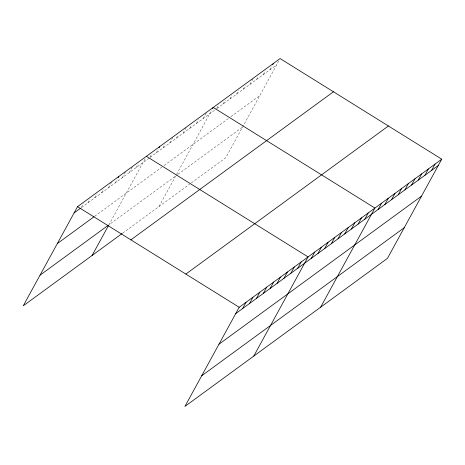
<?xml version="1.0" encoding="UTF-8"?>
<svg xmlns="http://www.w3.org/2000/svg" width="465" height="465" viewBox="0 0 465 465"><rect width="100%" height="100%" fill="white"/><g stroke="black" fill="none" stroke-linecap="round" stroke-linejoin="round"><path stroke-width="0.35" stroke-dasharray="2.33 1.74" d="M81.317 207.291L83.392 203.507M87.862 202.885L89.931 199.101M94.75 197.852L96.819 194.068M101.632 192.818L103.707 189.034M108.519 187.779L111.629 182.106M115.407 182.745L117.476 178.961M122.295 177.711L125.399 172.038M129.183 172.678L132.287 166.999M136.065 167.638L138.14 163.86M145.028 158.821L108.891 224.816L177.409 174.73M149.986 157.089L152.055 153.305M156.321 152.834L158.396 149.05M163.006 147.946L165.081 144.162M169.69 143.057L172.8 137.384M176.375 138.169L178.101 135.019M183.059 133.286L186.169 127.608M189.743 128.398L191.47 125.248M196.428 123.51L198.503 119.726M203.112 118.622L206.222 112.949M158.96 206.594L211.866 109.955M216.824 108.217L218.899 104.439M223.165 103.962L225.234 100.178M229.85 99.074L231.919 95.296M236.534 94.192L238.603 90.408M243.218 89.303L245.288 85.519M249.903 84.415L253.012 78.742M256.587 79.527L258.313 76.376M263.271 74.644L265.341 70.86M269.956 69.756L272.025 65.972M278.709 61.084L225.804 157.722L190.156 183.785M81.549 207.5L149.637 157.722M150.195 157.31L216.481 108.851M217.039 108.444L276.64 64.868M94.616 216.324L161.826 167.185M164.058 165.557L228.67 118.313M230.896 116.686L259.865 95.511M177.967 174.323L242.579 127.079M122.754 233.064L189.598 184.192"/><path stroke-width="0.7" d="M441.75 159.187L239.196 307.278L184.907 406.439L387.461 258.348L441.75 159.187L280.093 58.561L77.539 206.652L23.25 305.813L122.196 233.471M118.168 177.7L118.86 176.438M92.117 255.459L108.554 225.444M159.082 147.789L159.774 146.527M212.557 108.694L213.249 107.432L374.906 208.058L320.618 307.22M272.717 64.711L273.408 63.449M242.631 308.551L246.084 302.244M249.519 303.511L252.972 297.205M256.407 298.478L259.859 292.171M263.289 293.444L266.741 287.138M270.177 288.41L273.629 282.104M277.064 283.371L280.517 277.07M283.952 278.337L287.405 272.031M290.84 273.304L294.293 266.997M297.728 268.27L301.18 261.964M253.774 356.085L308.062 256.93L146.405 156.298M311.294 258.348L314.747 252.042M317.979 253.46L321.431 247.153M324.663 248.572L328.116 242.265M331.347 243.683L334.8 237.382M338.032 238.801L341.484 232.494M344.716 233.912L348.169 227.606M351.401 229.024L354.853 222.718M358.085 224.136L361.538 217.835M364.769 219.253L368.222 212.947M378.138 209.477L381.591 203.17M384.822 204.588L388.275 198.288M391.507 199.706L394.959 193.399M398.191 194.818L401.644 188.511M404.875 189.929L408.328 183.623M411.56 185.041L415.013 178.74M418.244 180.158L421.697 173.852M424.929 175.27L428.381 168.964M431.613 170.382L435.066 164.075M74.086 212.958L80.398 208.343M57.311 243.596L94.04 216.742M40.025 275.17L108.322 225.24M130.886 239.859L333.44 91.768M185.849 274.071L388.403 125.98M235.743 313.584L438.297 165.494M218.969 344.228L421.523 196.137M201.682 375.796L404.236 227.711M77.539 206.652L239.196 307.278"/></g></svg>
